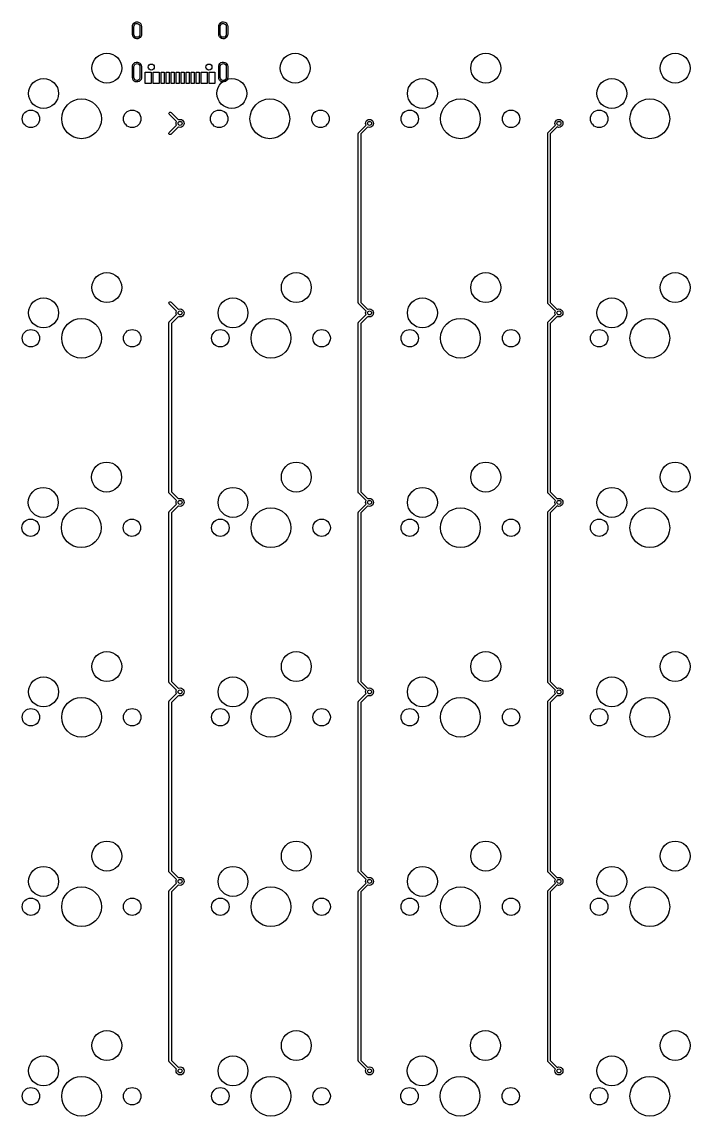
# Model space of a CAD drawing. Extents: x 19 to 151, y -144 to -13.
# Drawn here: x 19.1 to 86.2, y -122.5 to -12.8 of the extents above; entities that cross this region are included whole.
import ezdxf

# ---------------------------------------------------------------- set-up
doc = ezdxf.new("R2010")
doc.units = 0
doc.layers.add('BLACK', color=7, linetype='CONTINUOUS')

msp = doc.modelspace()

# ---------------------------------------------------------------- linework, layer by layer
at = {"layer": 'BLACK', "linetype": 'CONTINUOUS'}
for p, q in [((30.2305, -13.1996), (30.2709, -13.072)), ((30.2709, -13.072), (30.347, -12.962)), ((30.347, -12.962), (30.452, -12.8791)), ((30.3807, -13.2117), (30.4214, -13.1097)), ((30.4214, -13.1097), (30.4961, -13.0292)), ((30.452, -12.8791), (30.5768, -12.8308)), ((30.4961, -13.0292), (30.5948, -12.9809)), ((30.5768, -12.8308), (30.7103, -12.8214)), ((30.5948, -12.9809), (30.7043, -12.9714)), ((30.7043, -12.9714), (30.8098, -13.002)), ((30.7103, -12.8214), (30.8407, -12.8516)), ((30.8098, -13.002), (30.8972, -13.0685)), ((30.8407, -12.8516), (30.9564, -12.9188)), ((30.8972, -13.0685), (30.9549, -13.162)), ((30.9549, -13.162), (30.975, -13.27)), ((30.9564, -12.9188), (31.0472, -13.0171)), ((31.0472, -13.0171), (31.1051, -13.1377)), ((31.1051, -13.1377), (31.125, -13.27)), ((38.8805, -13.1996), (38.9209, -13.072)), ((38.9209, -13.072), (38.997, -12.962)), ((38.997, -12.962), (39.102, -12.8791)), ((39.0307, -13.2117), (39.0714, -13.1097)), ((39.0714, -13.1097), (39.1461, -13.0292)), ((39.102, -12.8791), (39.2268, -12.8308)), ((39.1461, -13.0292), (39.2448, -12.9809)), ((39.2268, -12.8308), (39.3603, -12.8214)), ((39.2448, -12.9809), (39.3543, -12.9714)), ((39.3543, -12.9714), (39.4598, -13.002)), ((39.3603, -12.8214), (39.4907, -12.8516)), ((39.4598, -13.002), (39.5472, -13.0685)), ((39.4907, -12.8516), (39.6064, -12.9188)), ((39.5472, -13.0685), (39.6049, -13.162)), ((39.6049, -13.162), (39.625, -13.27)), ((39.6064, -12.9188), (39.6972, -13.0171)), ((39.6972, -13.0171), (39.7551, -13.1377)), ((39.7551, -13.1377), (39.775, -13.27)), ((30.225, -13.27), (30.2305, -13.1996)), ((30.225, -14.07), (30.225, -13.27)), ((30.2449, -14.2023), (30.225, -14.07)), ((30.3028, -14.3229), (30.2449, -14.2023)), ((30.375, -13.27), (30.3807, -13.2117)), ((30.375, -14.07), (30.375, -13.27)), ((30.3951, -14.178), (30.375, -14.07)), ((30.4528, -14.2715), (30.3951, -14.178)), ((30.9286, -14.2303), (30.8539, -14.3108)), ((30.9693, -14.1283), (30.9286, -14.2303)), ((30.975, -14.07), (30.9693, -14.1283)), ((30.975, -13.27), (30.975, -14.07)), ((31.1195, -14.1404), (31.0791, -14.268)), ((31.125, -14.07), (31.1195, -14.1404)), ((31.125, -13.27), (31.125, -14.07)), ((38.875, -13.27), (38.8805, -13.1996)), ((38.875, -14.07), (38.875, -13.27)), ((38.8949, -14.2023), (38.875, -14.07)), ((38.9528, -14.3229), (38.8949, -14.2023)), ((39.025, -13.27), (39.0307, -13.2117)), ((39.025, -14.07), (39.025, -13.27)), ((39.0451, -14.178), (39.025, -14.07)), ((39.1028, -14.2715), (39.0451, -14.178)), ((39.5786, -14.2303), (39.5039, -14.3108)), ((39.6193, -14.1283), (39.5786, -14.2303)), ((39.625, -14.07), (39.6193, -14.1283)), ((39.625, -13.27), (39.625, -14.07)), ((39.7695, -14.1404), (39.7291, -14.268)), ((39.775, -14.07), (39.7695, -14.1404)), ((39.775, -13.27), (39.775, -14.07)), ((30.3936, -14.4212), (30.3028, -14.3229)), ((30.5093, -14.4884), (30.3936, -14.4212)), ((30.5402, -14.338), (30.4528, -14.2715)), ((30.6397, -14.5186), (30.5093, -14.4884)), ((30.6457, -14.3686), (30.5402, -14.338)), ((30.7732, -14.5092), (30.6397, -14.5186)), ((30.7552, -14.3591), (30.6457, -14.3686)), ((30.8539, -14.3108), (30.7552, -14.3591)), ((30.898, -14.4609), (30.7732, -14.5092)), ((31.003, -14.378), (30.898, -14.4609)), ((31.0791, -14.268), (31.003, -14.378)), ((39.0436, -14.4212), (38.9528, -14.3229)), ((39.1593, -14.4884), (39.0436, -14.4212)), ((39.1902, -14.338), (39.1028, -14.2715)), ((39.2897, -14.5186), (39.1593, -14.4884)), ((39.2957, -14.3686), (39.1902, -14.338)), ((39.4232, -14.5092), (39.2897, -14.5186)), ((39.4052, -14.3591), (39.2957, -14.3686)), ((39.5039, -14.3108), (39.4052, -14.3591)), ((39.548, -14.4609), (39.4232, -14.5092)), ((39.653, -14.378), (39.548, -14.4609)), ((39.7291, -14.268), (39.653, -14.378)), ((30.225, -17.3), (30.2305, -17.2296)), ((30.225, -18.4), (30.225, -17.3)), ((30.2305, -17.2296), (30.2709, -17.102)), ((30.2709, -17.102), (30.347, -16.992)), ((30.347, -16.992), (30.452, -16.9091)), ((30.375, -17.3), (30.3807, -17.2417)), ((30.375, -18.4), (30.375, -17.3)), ((30.3807, -17.2417), (30.4214, -17.1397)), ((30.4214, -17.1397), (30.4961, -17.0592)), ((30.452, -16.9091), (30.5768, -16.8608)), ((30.4961, -17.0592), (30.5948, -17.0109)), ((30.5768, -16.8608), (30.7103, -16.8514)), ((30.5948, -17.0109), (30.7043, -17.0014)), ((30.7043, -17.0014), (30.8098, -17.032)), ((30.7103, -16.8514), (30.8407, -16.8816)), ((30.8098, -17.032), (30.8972, -17.0985)), ((30.8407, -16.8816), (30.9564, -16.9488)), ((30.8972, -17.0985), (30.9549, -17.192)), ((30.9549, -17.192), (30.975, -17.3)), ((30.9564, -16.9488), (31.0472, -17.0471)), ((30.975, -17.3), (30.975, -18.4)), ((31.0472, -17.0471), (31.1051, -17.1677)), ((31.1051, -17.1677), (31.125, -17.3)), ((31.125, -17.3), (31.125, -18.4)), ((38.875, -17.3), (38.8805, -17.2296)), ((38.875, -18.4), (38.875, -17.3)), ((38.8805, -17.2296), (38.9209, -17.102)), ((38.9209, -17.102), (38.997, -16.992)), ((38.997, -16.992), (39.102, -16.9091)), ((39.025, -17.3), (39.0307, -17.2417)), ((39.025, -18.4), (39.025, -17.3)), ((39.0307, -17.2417), (39.0714, -17.1397)), ((39.0714, -17.1397), (39.1461, -17.0592)), ((39.102, -16.9091), (39.2268, -16.8608)), ((39.1461, -17.0592), (39.2448, -17.0109)), ((39.2268, -16.8608), (39.3603, -16.8514)), ((39.2448, -17.0109), (39.3543, -17.0014)), ((39.3543, -17.0014), (39.4598, -17.032)), ((39.3603, -16.8514), (39.4907, -16.8816)), ((39.4598, -17.032), (39.5472, -17.0985)), ((39.4907, -16.8816), (39.6064, -16.9488)), ((39.5472, -17.0985), (39.6049, -17.192)), ((39.6049, -17.192), (39.625, -17.3)), ((39.6064, -16.9488), (39.6972, -17.0471)), ((39.625, -17.3), (39.625, -18.4)), ((39.6972, -17.0471), (39.7551, -17.1677)), ((39.7551, -17.1677), (39.775, -17.3)), ((39.775, -17.3), (39.775, -18.4)), ((30.2449, -18.5323), (30.225, -18.4)), ((30.3028, -18.6529), (30.2449, -18.5323)), ((30.3951, -18.508), (30.375, -18.4)), ((30.4528, -18.6015), (30.3951, -18.508)), ((30.5402, -18.668), (30.4528, -18.6015)), ((30.8539, -18.6408), (30.7552, -18.6891)), ((30.9286, -18.5603), (30.8539, -18.6408)), ((30.9693, -18.4583), (30.9286, -18.5603)), ((30.975, -18.4), (30.9693, -18.4583)), ((31.0791, -18.598), (31.003, -18.708)), ((31.1195, -18.4704), (31.0791, -18.598)), ((31.125, -18.4), (31.1195, -18.4704)), ((31.5, -18.99), (31.5, -17.85)), ((31.5, -17.85), (32.1, -17.85)), ((32.1, -17.85), (32.1, -18.99)), ((32.3, -18.99), (32.3, -17.85)), ((32.3, -17.85), (32.9, -17.85)), ((32.9, -17.85), (32.9, -18.99)), ((33.1, -18.99), (33.1, -17.85)), ((33.1, -17.85), (33.4, -17.85)), ((33.4, -17.85), (33.4, -18.99)), ((33.6, -18.99), (33.6, -17.85)), ((33.6, -17.85), (33.9, -17.85)), ((33.9, -17.85), (33.9, -18.99)), ((34.1, -18.99), (34.1, -17.85)), ((34.1, -17.85), (34.4, -17.85)), ((34.4, -17.85), (34.4, -18.99)), ((34.6, -18.99), (34.6, -17.85)), ((34.6, -17.85), (34.9, -17.85)), ((34.9, -17.85), (34.9, -18.99)), ((35.1, -18.99), (35.1, -17.85)), ((35.1, -17.85), (35.4, -17.85)), ((35.4, -17.85), (35.4, -18.99)), ((35.6, -18.99), (35.6, -17.85)), ((35.6, -17.85), (35.9, -17.85)), ((35.9, -17.85), (35.9, -18.99)), ((36.1, -18.99), (36.1, -17.85)), ((36.1, -17.85), (36.4, -17.85)), ((36.4, -17.85), (36.4, -18.99)), ((36.6, -18.99), (36.6, -17.85)), ((36.6, -17.85), (36.9, -17.85)), ((36.9, -17.85), (36.9, -18.99)), ((37.1, -18.99), (37.1, -17.85)), ((37.1, -17.85), (37.7, -17.85)), ((37.7, -17.85), (37.7, -18.99)), ((37.9, -18.99), (37.9, -17.85)), ((37.9, -17.85), (38.5, -17.85)), ((38.5, -17.85), (38.5, -18.99)), ((38.8949, -18.5323), (38.875, -18.4)), ((38.9528, -18.6529), (38.8949, -18.5323)), ((39.0451, -18.508), (39.025, -18.4)), ((39.1028, -18.6015), (39.0451, -18.508)), ((39.1902, -18.668), (39.1028, -18.6015)), ((39.5039, -18.6408), (39.4052, -18.6891)), ((39.5786, -18.5603), (39.5039, -18.6408)), ((39.6193, -18.4583), (39.5786, -18.5603)), ((39.625, -18.4), (39.6193, -18.4583)), ((39.7291, -18.598), (39.653, -18.708)), ((39.7695, -18.4704), (39.7291, -18.598)), ((39.775, -18.4), (39.7695, -18.4704)), ((30.3936, -18.7512), (30.3028, -18.6529)), ((30.5093, -18.8184), (30.3936, -18.7512)), ((30.6397, -18.8486), (30.5093, -18.8184)), ((30.6457, -18.6986), (30.5402, -18.668)), ((30.7732, -18.8392), (30.6397, -18.8486)), ((30.7552, -18.6891), (30.6457, -18.6986)), ((30.898, -18.7909), (30.7732, -18.8392)), ((31.003, -18.708), (30.898, -18.7909)), ((32.1, -18.99), (31.5, -18.99)), ((32.9, -18.99), (32.3, -18.99)), ((33.4, -18.99), (33.1, -18.99)), ((33.9, -18.99), (33.6, -18.99)), ((34.4, -18.99), (34.1, -18.99)), ((34.9, -18.99), (34.6, -18.99)), ((35.4, -18.99), (35.1, -18.99)), ((35.9, -18.99), (35.6, -18.99)), ((36.4, -18.99), (36.1, -18.99)), ((36.9, -18.99), (36.6, -18.99)), ((37.7, -18.99), (37.1, -18.99)), ((38.5, -18.99), (37.9, -18.99)), ((39.0436, -18.7512), (38.9528, -18.6529)), ((39.1593, -18.8184), (39.0436, -18.7512)), ((39.2897, -18.8486), (39.1593, -18.8184)), ((39.2957, -18.6986), (39.1902, -18.668)), ((39.4232, -18.8392), (39.2897, -18.8486)), ((39.4052, -18.6891), (39.2957, -18.6986)), ((39.548, -18.7909), (39.4232, -18.8392)), ((39.653, -18.708), (39.548, -18.7909)), ((33.8753, -21.9908), (33.9, -21.9249)), ((33.9, -21.9249), (33.9564, -21.8828)), ((33.9564, -21.8828), (34.0266, -21.8779)), ((34.0266, -21.8779), (34.0884, -21.9116)), ((34.0884, -21.9116), (34.8234, -22.6466)), ((33.8901, -22.0596), (33.8753, -21.9908)), ((33.9116, -22.0884), (33.8901, -22.0596)), ((34.6466, -22.8234), (33.9116, -22.0884)), ((34.6, -23), (34.6196, -22.8764)), ((34.6196, -23.1236), (34.6, -23)), ((34.6196, -22.8764), (34.6466, -22.8234)), ((34.8234, -22.6466), (34.8764, -22.6196)), ((34.8764, -22.6196), (35, -22.6)), ((35, -22.6), (35.1236, -22.6196)), ((35.1236, -22.6196), (35.2351, -22.6764)), ((35.2351, -22.6764), (35.3236, -22.7649)), ((35.3236, -22.7649), (35.3804, -22.8764)), ((35.3804, -22.8764), (35.4, -23)), ((35.4, -23), (35.3804, -23.1236)), ((53.6, -23), (53.6196, -22.8764)), ((53.6196, -23.1236), (53.6, -23)), ((53.6196, -22.8764), (53.6764, -22.7649)), ((53.6764, -22.7649), (53.7649, -22.6764)), ((53.7649, -22.6764), (53.8764, -22.6196)), ((53.8764, -22.6196), (54, -22.6)), ((54, -22.6), (54.1236, -22.6196)), ((54.1236, -22.6196), (54.2351, -22.6764)), ((54.2351, -22.6764), (54.3236, -22.7649)), ((54.3236, -22.7649), (54.3804, -22.8764)), ((54.3804, -22.8764), (54.4, -23)), ((54.4, -23), (54.3804, -23.1236)), ((72.6, -23), (72.6196, -22.8764)), ((72.6196, -23.1236), (72.6, -23)), ((72.6196, -22.8764), (72.6764, -22.7649)), ((72.6764, -22.7649), (72.7649, -22.6764)), ((72.7649, -22.6764), (72.8764, -22.6196)), ((72.8764, -22.6196), (73, -22.6)), ((73, -22.6), (73.1236, -22.6196)), ((73.1236, -22.6196), (73.2351, -22.6764)), ((73.2351, -22.6764), (73.3236, -22.7649)), ((73.3236, -22.7649), (73.3804, -22.8764)), ((73.3804, -22.8764), (73.4, -23)), ((73.4, -23), (73.3804, -23.1236)), ((33.8779, -23.9734), (33.9116, -23.9116)), ((33.8828, -24.0436), (33.8779, -23.9734)), ((33.9249, -24.1), (33.8828, -24.0436)), ((33.9116, -23.9116), (34.6466, -23.1766)), ((33.9908, -24.1247), (33.9249, -24.1)), ((34.0596, -24.1099), (33.9908, -24.1247)), ((34.0884, -24.0884), (34.0596, -24.1099)), ((34.8234, -23.3534), (34.0884, -24.0884)), ((34.6466, -23.1766), (34.6196, -23.1236)), ((34.8764, -23.3804), (34.8234, -23.3534)), ((35, -23.4), (34.8764, -23.3804)), ((35.1236, -23.3804), (35, -23.4)), ((35.2351, -23.3236), (35.1236, -23.3804)), ((35.3236, -23.2351), (35.2351, -23.3236)), ((35.3804, -23.1236), (35.3236, -23.2351)), ((52.875, -24), (52.8782, -23.978)), ((52.875, -41), (52.875, -24)), ((52.8779, -23.9734), (52.8792, -23.9709)), ((52.8782, -23.978), (52.8779, -23.9734)), ((52.8792, -23.9709), (52.8801, -23.9645)), ((52.8801, -23.9645), (52.8968, -23.9386)), ((52.8968, -23.9386), (52.9116, -23.9116)), ((52.9116, -23.9116), (53.6466, -23.1766)), ((53.8234, -23.3534), (53.125, -24.0518)), ((53.125, -24.0518), (53.125, -40.9482)), ((53.6466, -23.1766), (53.6196, -23.1236)), ((53.8764, -23.3804), (53.8234, -23.3534)), ((54, -23.4), (53.8764, -23.3804)), ((54.1236, -23.3804), (54, -23.4)), ((54.2351, -23.3236), (54.1236, -23.3804)), ((54.3236, -23.2351), (54.2351, -23.3236)), ((54.3804, -23.1236), (54.3236, -23.2351)), ((71.875, -24), (71.8782, -23.978)), ((71.875, -41), (71.875, -24)), ((71.8779, -23.9734), (71.8792, -23.9709)), ((71.8782, -23.978), (71.8779, -23.9734)), ((71.8792, -23.9709), (71.8801, -23.9645)), ((71.8801, -23.9645), (71.8968, -23.9386)), ((71.8968, -23.9386), (71.9116, -23.9116)), ((71.9116, -23.9116), (72.6466, -23.1766)), ((72.8234, -23.3534), (72.125, -24.0518)), ((72.125, -24.0518), (72.125, -40.9482)), ((72.6466, -23.1766), (72.6196, -23.1236)), ((72.8764, -23.3804), (72.8234, -23.3534)), ((73, -23.4), (72.8764, -23.3804)), ((73.1236, -23.3804), (73, -23.4)), ((73.2351, -23.3236), (73.1236, -23.3804)), ((73.3236, -23.2351), (73.2351, -23.3236)), ((73.3804, -23.1236), (73.3236, -23.2351)), ((33.8753, -40.9908), (33.9, -40.9249)), ((33.8901, -41.0596), (33.8753, -40.9908)), ((33.9116, -41.0884), (33.8901, -41.0596)), ((33.9, -40.9249), (33.9564, -40.8828)), ((34.6466, -41.8234), (33.9116, -41.0884)), ((33.9564, -40.8828), (34.0266, -40.8779)), ((34.0266, -40.8779), (34.0884, -40.9116)), ((34.0884, -40.9116), (34.8234, -41.6466)), ((34.8234, -41.6466), (34.8764, -41.6196)), ((34.8764, -41.6196), (35, -41.6)), ((35, -41.6), (35.1236, -41.6196)), ((35.1236, -41.6196), (35.2351, -41.6764)), ((35.2351, -41.6764), (35.3236, -41.7649)), ((52.8837, -41.0295), (52.875, -41)), ((52.8901, -41.0596), (52.8837, -41.0295)), ((52.894, -41.0648), (52.8901, -41.0596)), ((52.8948, -41.0675), (52.894, -41.0648)), ((52.8983, -41.0706), (52.8948, -41.0675)), ((52.9116, -41.0884), (52.8983, -41.0706)), ((53.6466, -41.8234), (52.9116, -41.0884)), ((53.125, -40.9482), (53.8234, -41.6466)), ((53.8234, -41.6466), (53.8764, -41.6196)), ((53.8764, -41.6196), (54, -41.6)), ((54, -41.6), (54.1236, -41.6196)), ((54.1236, -41.6196), (54.2351, -41.6764)), ((54.2351, -41.6764), (54.3236, -41.7649)), ((71.8837, -41.0295), (71.875, -41)), ((71.8901, -41.0596), (71.8837, -41.0295)), ((71.894, -41.0648), (71.8901, -41.0596)), ((71.8948, -41.0675), (71.894, -41.0648)), ((71.8983, -41.0706), (71.8948, -41.0675)), ((71.9116, -41.0884), (71.8983, -41.0706)), ((72.6466, -41.8234), (71.9116, -41.0884)), ((72.125, -40.9482), (72.8234, -41.6466)), ((72.8234, -41.6466), (72.8764, -41.6196)), ((72.8764, -41.6196), (73, -41.6)), ((73, -41.6), (73.1236, -41.6196)), ((73.1236, -41.6196), (73.2351, -41.6764)), ((73.2351, -41.6764), (73.3236, -41.7649)), ((33.9116, -42.9116), (34.6466, -42.1766)), ((34.8234, -42.3534), (34.125, -43.0518)), ((34.6, -42), (34.6196, -41.8764)), ((34.6196, -42.1236), (34.6, -42)), ((34.6196, -41.8764), (34.6466, -41.8234)), ((34.6466, -42.1766), (34.6196, -42.1236)), ((34.8764, -42.3804), (34.8234, -42.3534)), ((35, -42.4), (34.8764, -42.3804)), ((35.1236, -42.3804), (35, -42.4)), ((35.2351, -42.3236), (35.1236, -42.3804)), ((35.3236, -42.2351), (35.2351, -42.3236)), ((35.3236, -41.7649), (35.3804, -41.8764)), ((35.3804, -42.1236), (35.3236, -42.2351)), ((35.3804, -41.8764), (35.4, -42)), ((35.4, -42), (35.3804, -42.1236)), ((52.9116, -42.9116), (53.6466, -42.1766)), ((53.8234, -42.3534), (53.125, -43.0518)), ((53.6, -42), (53.6196, -41.8764)), ((53.6196, -42.1236), (53.6, -42)), ((53.6196, -41.8764), (53.6466, -41.8234)), ((53.6466, -42.1766), (53.6196, -42.1236)), ((53.8764, -42.3804), (53.8234, -42.3534)), ((54, -42.4), (53.8764, -42.3804)), ((54.1236, -42.3804), (54, -42.4)), ((54.2351, -42.3236), (54.1236, -42.3804)), ((54.3236, -42.2351), (54.2351, -42.3236)), ((54.3236, -41.7649), (54.3804, -41.8764)), ((54.3804, -42.1236), (54.3236, -42.2351)), ((54.3804, -41.8764), (54.4, -42)), ((54.4, -42), (54.3804, -42.1236)), ((71.9116, -42.9116), (72.6466, -42.1766)), ((72.8234, -42.3534), (72.125, -43.0518)), ((72.6, -42), (72.6196, -41.8764)), ((72.6196, -42.1236), (72.6, -42)), ((72.6196, -41.8764), (72.6466, -41.8234)), ((72.6466, -42.1766), (72.6196, -42.1236)), ((72.8764, -42.3804), (72.8234, -42.3534)), ((73, -42.4), (72.8764, -42.3804)), ((73.1236, -42.3804), (73, -42.4)), ((73.2351, -42.3236), (73.1236, -42.3804)), ((73.3236, -42.2351), (73.2351, -42.3236)), ((73.3236, -41.7649), (73.3804, -41.8764)), ((73.3804, -42.1236), (73.3236, -42.2351)), ((73.3804, -41.8764), (73.4, -42)), ((73.4, -42), (73.3804, -42.1236)), ((33.875, -43), (33.8782, -42.978)), ((33.875, -60), (33.875, -43)), ((33.8779, -42.9734), (33.8792, -42.9709)), ((33.8782, -42.978), (33.8779, -42.9734)), ((33.8792, -42.9709), (33.8801, -42.9645)), ((33.8801, -42.9645), (33.8968, -42.9386)), ((33.8968, -42.9386), (33.9116, -42.9116)), ((34.125, -43.0518), (34.125, -59.9482)), ((52.875, -43), (52.8782, -42.978)), ((52.875, -60), (52.875, -43)), ((52.8779, -42.9734), (52.8792, -42.9709)), ((52.8782, -42.978), (52.8779, -42.9734)), ((52.8792, -42.9709), (52.8801, -42.9645)), ((52.8801, -42.9645), (52.8968, -42.9386)), ((52.8968, -42.9386), (52.9116, -42.9116)), ((53.125, -43.0518), (53.125, -59.9482)), ((71.875, -43), (71.8782, -42.978)), ((71.875, -60), (71.875, -43)), ((71.8779, -42.9734), (71.8792, -42.9709)), ((71.8782, -42.978), (71.8779, -42.9734)), ((71.8792, -42.9709), (71.8801, -42.9645)), ((71.8801, -42.9645), (71.8968, -42.9386)), ((71.8968, -42.9386), (71.9116, -42.9116)), ((72.125, -43.0518), (72.125, -59.9482)), ((33.8837, -60.0295), (33.875, -60)), ((33.8901, -60.0596), (33.8837, -60.0295)), ((33.894, -60.0648), (33.8901, -60.0596)), ((33.8948, -60.0675), (33.894, -60.0648)), ((33.8983, -60.0706), (33.8948, -60.0675)), ((33.9116, -60.0884), (33.8983, -60.0706)), ((34.6466, -60.8234), (33.9116, -60.0884)), ((34.125, -59.9482), (34.8234, -60.6466)), ((52.8837, -60.0295), (52.875, -60)), ((52.8901, -60.0596), (52.8837, -60.0295)), ((52.894, -60.0648), (52.8901, -60.0596)), ((52.8948, -60.0675), (52.894, -60.0648)), ((52.8983, -60.0706), (52.8948, -60.0675)), ((52.9116, -60.0884), (52.8983, -60.0706)), ((53.6466, -60.8234), (52.9116, -60.0884)), ((53.125, -59.9482), (53.8234, -60.6466)), ((71.8837, -60.0295), (71.875, -60)), ((71.8901, -60.0596), (71.8837, -60.0295)), ((71.894, -60.0648), (71.8901, -60.0596)), ((71.8948, -60.0675), (71.894, -60.0648)), ((71.8983, -60.0706), (71.8948, -60.0675)), ((71.9116, -60.0884), (71.8983, -60.0706)), ((72.6466, -60.8234), (71.9116, -60.0884)), ((72.125, -59.9482), (72.8234, -60.6466)), ((33.9116, -61.9116), (34.6466, -61.1766)), ((34.8234, -61.3534), (34.125, -62.0518)), ((34.6, -61), (34.6196, -60.8764)), ((34.6196, -61.1236), (34.6, -61)), ((34.6196, -60.8764), (34.6466, -60.8234)), ((34.6466, -61.1766), (34.6196, -61.1236)), ((34.8234, -60.6466), (34.8764, -60.6196)), ((34.8764, -61.3804), (34.8234, -61.3534)), ((34.8764, -60.6196), (35, -60.6)), ((35, -61.4), (34.8764, -61.3804)), ((35, -60.6), (35.1236, -60.6196)), ((35.1236, -61.3804), (35, -61.4)), ((35.1236, -60.6196), (35.2351, -60.6764)), ((35.2351, -61.3236), (35.1236, -61.3804)), ((35.2351, -60.6764), (35.3236, -60.7649)), ((35.3236, -61.2351), (35.2351, -61.3236)), ((35.3236, -60.7649), (35.3804, -60.8764)), ((35.3804, -61.1236), (35.3236, -61.2351)), ((35.3804, -60.8764), (35.4, -61)), ((35.4, -61), (35.3804, -61.1236)), ((52.9116, -61.9116), (53.6466, -61.1766)), ((53.8234, -61.3534), (53.125, -62.0518)), ((53.6, -61), (53.6196, -60.8764)), ((53.6196, -61.1236), (53.6, -61)), ((53.6196, -60.8764), (53.6466, -60.8234)), ((53.6466, -61.1766), (53.6196, -61.1236)), ((53.8234, -60.6466), (53.8764, -60.6196)), ((53.8764, -61.3804), (53.8234, -61.3534)), ((53.8764, -60.6196), (54, -60.6)), ((54, -61.4), (53.8764, -61.3804)), ((54, -60.6), (54.1236, -60.6196)), ((54.1236, -61.3804), (54, -61.4)), ((54.1236, -60.6196), (54.2351, -60.6764)), ((54.2351, -61.3236), (54.1236, -61.3804)), ((54.2351, -60.6764), (54.3236, -60.7649)), ((54.3236, -61.2351), (54.2351, -61.3236)), ((54.3236, -60.7649), (54.3804, -60.8764)), ((54.3804, -61.1236), (54.3236, -61.2351)), ((54.3804, -60.8764), (54.4, -61)), ((54.4, -61), (54.3804, -61.1236)), ((71.9116, -61.9116), (72.6466, -61.1766)), ((72.8234, -61.3534), (72.125, -62.0518)), ((72.6, -61), (72.6196, -60.8764)), ((72.6196, -61.1236), (72.6, -61)), ((72.6196, -60.8764), (72.6466, -60.8234)), ((72.6466, -61.1766), (72.6196, -61.1236)), ((72.8234, -60.6466), (72.8764, -60.6196)), ((72.8764, -61.3804), (72.8234, -61.3534)), ((72.8764, -60.6196), (73, -60.6)), ((73, -61.4), (72.8764, -61.3804)), ((73, -60.6), (73.1236, -60.6196)), ((73.1236, -61.3804), (73, -61.4)), ((73.1236, -60.6196), (73.2351, -60.6764)), ((73.2351, -61.3236), (73.1236, -61.3804)), ((73.2351, -60.6764), (73.3236, -60.7649)), ((73.3236, -61.2351), (73.2351, -61.3236)), ((73.3236, -60.7649), (73.3804, -60.8764)), ((73.3804, -61.1236), (73.3236, -61.2351)), ((73.3804, -60.8764), (73.4, -61)), ((73.4, -61), (73.3804, -61.1236)), ((33.875, -62), (33.8782, -61.978)), ((33.875, -79), (33.875, -62)), ((33.8779, -61.9734), (33.8792, -61.9709)), ((33.8782, -61.978), (33.8779, -61.9734)), ((33.8792, -61.9709), (33.8801, -61.9645)), ((33.8801, -61.9645), (33.8968, -61.9386)), ((33.8968, -61.9386), (33.9116, -61.9116)), ((34.125, -62.0518), (34.125, -78.9482)), ((52.875, -62), (52.8782, -61.978)), ((52.875, -79), (52.875, -62)), ((52.8779, -61.9734), (52.8792, -61.9709)), ((52.8782, -61.978), (52.8779, -61.9734)), ((52.8792, -61.9709), (52.8801, -61.9645)), ((52.8801, -61.9645), (52.8968, -61.9386)), ((52.8968, -61.9386), (52.9116, -61.9116)), ((53.125, -62.0518), (53.125, -78.9482)), ((71.875, -62), (71.8782, -61.978)), ((71.875, -79), (71.875, -62)), ((71.8779, -61.9734), (71.8792, -61.9709)), ((71.8782, -61.978), (71.8779, -61.9734)), ((71.8792, -61.9709), (71.8801, -61.9645)), ((71.8801, -61.9645), (71.8968, -61.9386)), ((71.8968, -61.9386), (71.9116, -61.9116)), ((72.125, -62.0518), (72.125, -78.9482)), ((34.125, -78.9482), (34.8234, -79.6466)), ((53.125, -78.9482), (53.8234, -79.6466)), ((72.125, -78.9482), (72.8234, -79.6466)), ((33.8837, -79.0295), (33.875, -79)), ((33.8901, -79.0596), (33.8837, -79.0295)), ((33.894, -79.0648), (33.8901, -79.0596)), ((33.8948, -79.0675), (33.894, -79.0648)), ((33.8983, -79.0706), (33.8948, -79.0675)), ((33.9116, -79.0884), (33.8983, -79.0706)), ((34.6466, -79.8234), (33.9116, -79.0884)), ((34.6, -80), (34.6196, -79.8764)), ((34.6196, -80.1236), (34.6, -80)), ((34.6196, -79.8764), (34.6466, -79.8234)), ((34.8234, -79.6466), (34.8764, -79.6196)), ((34.8764, -79.6196), (35, -79.6)), ((35, -79.6), (35.1236, -79.6196)), ((35.1236, -79.6196), (35.2351, -79.6764)), ((35.2351, -79.6764), (35.3236, -79.7649)), ((35.3236, -79.7649), (35.3804, -79.8764)), ((35.3804, -79.8764), (35.4, -80)), ((35.4, -80), (35.3804, -80.1236)), ((52.8837, -79.0295), (52.875, -79)), ((52.8901, -79.0596), (52.8837, -79.0295)), ((52.894, -79.0648), (52.8901, -79.0596)), ((52.8948, -79.0675), (52.894, -79.0648)), ((52.8983, -79.0706), (52.8948, -79.0675)), ((52.9116, -79.0884), (52.8983, -79.0706)), ((53.6466, -79.8234), (52.9116, -79.0884)), ((53.6, -80), (53.6196, -79.8764)), ((53.6196, -80.1236), (53.6, -80)), ((53.6196, -79.8764), (53.6466, -79.8234)), ((53.8234, -79.6466), (53.8764, -79.6196)), ((53.8764, -79.6196), (54, -79.6)), ((54, -79.6), (54.1236, -79.6196)), ((54.1236, -79.6196), (54.2351, -79.6764)), ((54.2351, -79.6764), (54.3236, -79.7649)), ((54.3236, -79.7649), (54.3804, -79.8764)), ((54.3804, -79.8764), (54.4, -80)), ((54.4, -80), (54.3804, -80.1236)), ((71.8837, -79.0295), (71.875, -79)), ((71.8901, -79.0596), (71.8837, -79.0295)), ((71.894, -79.0648), (71.8901, -79.0596)), ((71.8948, -79.0675), (71.894, -79.0648)), ((71.8983, -79.0706), (71.8948, -79.0675)), ((71.9116, -79.0884), (71.8983, -79.0706)), ((72.6466, -79.8234), (71.9116, -79.0884)), ((72.6, -80), (72.6196, -79.8764)), ((72.6196, -80.1236), (72.6, -80)), ((72.6196, -79.8764), (72.6466, -79.8234)), ((72.8234, -79.6466), (72.8764, -79.6196)), ((72.8764, -79.6196), (73, -79.6)), ((73, -79.6), (73.1236, -79.6196)), ((73.1236, -79.6196), (73.2351, -79.6764)), ((73.2351, -79.6764), (73.3236, -79.7649)), ((73.3236, -79.7649), (73.3804, -79.8764)), ((73.3804, -79.8764), (73.4, -80)), ((73.4, -80), (73.3804, -80.1236)), ((33.875, -81), (33.8782, -80.978)), ((33.875, -98), (33.875, -81)), ((33.8779, -80.9734), (33.8792, -80.9709)), ((33.8782, -80.978), (33.8779, -80.9734)), ((33.8792, -80.9709), (33.8801, -80.9645)), ((33.8801, -80.9645), (33.8968, -80.9386)), ((33.8968, -80.9386), (33.9116, -80.9116)), ((33.9116, -80.9116), (34.6466, -80.1766)), ((34.8234, -80.3534), (34.125, -81.0518)), ((34.125, -81.0518), (34.125, -97.9482)), ((34.6466, -80.1766), (34.6196, -80.1236)), ((34.8764, -80.3804), (34.8234, -80.3534)), ((35, -80.4), (34.8764, -80.3804)), ((35.1236, -80.3804), (35, -80.4)), ((35.2351, -80.3236), (35.1236, -80.3804)), ((35.3236, -80.2351), (35.2351, -80.3236)), ((35.3804, -80.1236), (35.3236, -80.2351)), ((52.875, -81), (52.8782, -80.978)), ((52.875, -98), (52.875, -81)), ((52.8779, -80.9734), (52.8792, -80.9709)), ((52.8782, -80.978), (52.8779, -80.9734)), ((52.8792, -80.9709), (52.8801, -80.9645)), ((52.8801, -80.9645), (52.8968, -80.9386)), ((52.8968, -80.9386), (52.9116, -80.9116)), ((52.9116, -80.9116), (53.6466, -80.1766)), ((53.8234, -80.3534), (53.125, -81.0518)), ((53.125, -81.0518), (53.125, -97.9482)), ((53.6466, -80.1766), (53.6196, -80.1236)), ((53.8764, -80.3804), (53.8234, -80.3534)), ((54, -80.4), (53.8764, -80.3804)), ((54.1236, -80.3804), (54, -80.4)), ((54.2351, -80.3236), (54.1236, -80.3804)), ((54.3236, -80.2351), (54.2351, -80.3236)), ((54.3804, -80.1236), (54.3236, -80.2351)), ((71.875, -81), (71.8782, -80.978)), ((71.875, -98), (71.875, -81)), ((71.8779, -80.9734), (71.8792, -80.9709)), ((71.8782, -80.978), (71.8779, -80.9734)), ((71.8792, -80.9709), (71.8801, -80.9645)), ((71.8801, -80.9645), (71.8968, -80.9386)), ((71.8968, -80.9386), (71.9116, -80.9116)), ((71.9116, -80.9116), (72.6466, -80.1766)), ((72.8234, -80.3534), (72.125, -81.0518)), ((72.125, -81.0518), (72.125, -97.9482)), ((72.6466, -80.1766), (72.6196, -80.1236)), ((72.8764, -80.3804), (72.8234, -80.3534)), ((73, -80.4), (72.8764, -80.3804)), ((73.1236, -80.3804), (73, -80.4)), ((73.2351, -80.3236), (73.1236, -80.3804)), ((73.3236, -80.2351), (73.2351, -80.3236)), ((73.3804, -80.1236), (73.3236, -80.2351)), ((33.8837, -98.0295), (33.875, -98)), ((33.8901, -98.0596), (33.8837, -98.0295)), ((33.894, -98.0648), (33.8901, -98.0596)), ((33.8948, -98.0675), (33.894, -98.0648)), ((33.8983, -98.0706), (33.8948, -98.0675)), ((33.9116, -98.0884), (33.8983, -98.0706)), ((34.6466, -98.8234), (33.9116, -98.0884)), ((34.125, -97.9482), (34.8234, -98.6466)), ((34.8234, -98.6466), (34.8764, -98.6196)), ((34.8764, -98.6196), (35, -98.6)), ((35, -98.6), (35.1236, -98.6196)), ((35.1236, -98.6196), (35.2351, -98.6764)), ((35.2351, -98.6764), (35.3236, -98.7649)), ((52.8837, -98.0295), (52.875, -98)), ((52.8901, -98.0596), (52.8837, -98.0295)), ((52.894, -98.0648), (52.8901, -98.0596)), ((52.8948, -98.0675), (52.894, -98.0648)), ((52.8983, -98.0706), (52.8948, -98.0675)), ((52.9116, -98.0884), (52.8983, -98.0706)), ((53.6466, -98.8234), (52.9116, -98.0884)), ((53.125, -97.9482), (53.8234, -98.6466)), ((53.8234, -98.6466), (53.8764, -98.6196)), ((53.8764, -98.6196), (54, -98.6)), ((54, -98.6), (54.1236, -98.6196)), ((54.1236, -98.6196), (54.2351, -98.6764)), ((54.2351, -98.6764), (54.3236, -98.7649)), ((71.8837, -98.0295), (71.875, -98)), ((71.8901, -98.0596), (71.8837, -98.0295)), ((71.894, -98.0648), (71.8901, -98.0596)), ((71.8948, -98.0675), (71.894, -98.0648)), ((71.8983, -98.0706), (71.8948, -98.0675)), ((71.9116, -98.0884), (71.8983, -98.0706)), ((72.6466, -98.8234), (71.9116, -98.0884)), ((72.125, -97.9482), (72.8234, -98.6466)), ((72.8234, -98.6466), (72.8764, -98.6196)), ((72.8764, -98.6196), (73, -98.6)), ((73, -98.6), (73.1236, -98.6196)), ((73.1236, -98.6196), (73.2351, -98.6764)), ((73.2351, -98.6764), (73.3236, -98.7649)), ((33.9116, -99.9116), (34.6466, -99.1766)), ((34.8234, -99.3534), (34.125, -100.052)), ((34.6, -99), (34.6196, -98.8764)), ((34.6196, -99.1236), (34.6, -99)), ((34.6196, -98.8764), (34.6466, -98.8234)), ((34.6466, -99.1766), (34.6196, -99.1236)), ((34.8764, -99.3804), (34.8234, -99.3534)), ((35, -99.4), (34.8764, -99.3804)), ((35.1236, -99.3804), (35, -99.4)), ((35.2351, -99.3236), (35.1236, -99.3804)), ((35.3236, -99.2351), (35.2351, -99.3236)), ((35.3236, -98.7649), (35.3804, -98.8764)), ((35.3804, -99.1236), (35.3236, -99.2351)), ((35.3804, -98.8764), (35.4, -99)), ((35.4, -99), (35.3804, -99.1236)), ((52.9116, -99.9116), (53.6466, -99.1766)), ((53.8234, -99.3534), (53.125, -100.052)), ((53.6, -99), (53.6196, -98.8764)), ((53.6196, -99.1236), (53.6, -99)), ((53.6196, -98.8764), (53.6466, -98.8234)), ((53.6466, -99.1766), (53.6196, -99.1236)), ((53.8764, -99.3804), (53.8234, -99.3534)), ((54, -99.4), (53.8764, -99.3804)), ((54.1236, -99.3804), (54, -99.4)), ((54.2351, -99.3236), (54.1236, -99.3804)), ((54.3236, -99.2351), (54.2351, -99.3236)), ((54.3236, -98.7649), (54.3804, -98.8764)), ((54.3804, -99.1236), (54.3236, -99.2351)), ((54.3804, -98.8764), (54.4, -99)), ((54.4, -99), (54.3804, -99.1236)), ((71.9116, -99.9116), (72.6466, -99.1766)), ((72.8234, -99.3534), (72.125, -100.052)), ((72.6, -99), (72.6196, -98.8764)), ((72.6196, -99.1236), (72.6, -99)), ((72.6196, -98.8764), (72.6466, -98.8234)), ((72.6466, -99.1766), (72.6196, -99.1236)), ((72.8764, -99.3804), (72.8234, -99.3534)), ((73, -99.4), (72.8764, -99.3804)), ((73.1236, -99.3804), (73, -99.4)), ((73.2351, -99.3236), (73.1236, -99.3804)), ((73.3236, -99.2351), (73.2351, -99.3236)), ((73.3236, -98.7649), (73.3804, -98.8764)), ((73.3804, -99.1236), (73.3236, -99.2351)), ((73.3804, -98.8764), (73.4, -99)), ((73.4, -99), (73.3804, -99.1236)), ((33.875, -100), (33.8782, -99.978)), ((33.875, -117), (33.875, -100)), ((33.8779, -99.9734), (33.8792, -99.9709)), ((33.8782, -99.978), (33.8779, -99.9734)), ((33.8792, -99.9709), (33.8801, -99.9645)), ((33.8801, -99.9645), (33.8968, -99.9386)), ((33.8968, -99.9386), (33.9116, -99.9116)), ((34.125, -100.052), (34.125, -116.948)), ((52.875, -100), (52.8782, -99.978)), ((52.875, -117), (52.875, -100)), ((52.8779, -99.9734), (52.8792, -99.9709)), ((52.8782, -99.978), (52.8779, -99.9734)), ((52.8792, -99.9709), (52.8801, -99.9645)), ((52.8801, -99.9645), (52.8968, -99.9386)), ((52.8968, -99.9386), (52.9116, -99.9116)), ((53.125, -100.052), (53.125, -116.948)), ((71.875, -100), (71.8782, -99.978)), ((71.875, -117), (71.875, -100)), ((71.8779, -99.9734), (71.8792, -99.9709)), ((71.8782, -99.978), (71.8779, -99.9734)), ((71.8792, -99.9709), (71.8801, -99.9645)), ((71.8801, -99.9645), (71.8968, -99.9386)), ((71.8968, -99.9386), (71.9116, -99.9116)), ((72.125, -100.052), (72.125, -116.948)), ((33.8837, -117.03), (33.875, -117)), ((33.8901, -117.06), (33.8837, -117.03)), ((33.894, -117.065), (33.8901, -117.06)), ((33.8948, -117.068), (33.894, -117.065)), ((33.8983, -117.071), (33.8948, -117.068)), ((33.9116, -117.088), (33.8983, -117.071)), ((34.6466, -117.823), (33.9116, -117.088)), ((34.125, -116.948), (34.8234, -117.647)), ((52.8837, -117.03), (52.875, -117)), ((52.8901, -117.06), (52.8837, -117.03)), ((52.894, -117.065), (52.8901, -117.06)), ((52.8948, -117.068), (52.894, -117.065)), ((52.8983, -117.071), (52.8948, -117.068)), ((52.9116, -117.088), (52.8983, -117.071)), ((53.6466, -117.823), (52.9116, -117.088)), ((53.125, -116.948), (53.8234, -117.647)), ((71.8837, -117.03), (71.875, -117)), ((71.8901, -117.06), (71.8837, -117.03)), ((71.894, -117.065), (71.8901, -117.06)), ((71.8948, -117.068), (71.894, -117.065)), ((71.8983, -117.071), (71.8948, -117.068)), ((71.9116, -117.088), (71.8983, -117.071)), ((72.6466, -117.823), (71.9116, -117.088)), ((72.125, -116.948), (72.8234, -117.647)), ((34.6, -118), (34.6196, -117.876)), ((34.6196, -118.124), (34.6, -118)), ((34.6196, -117.876), (34.6466, -117.823)), ((34.6764, -118.235), (34.6196, -118.124)), ((34.7649, -118.324), (34.6764, -118.235)), ((34.8764, -118.38), (34.7649, -118.324)), ((34.8234, -117.647), (34.8764, -117.62)), ((34.8764, -117.62), (35, -117.6)), ((35, -118.4), (34.8764, -118.38)), ((35, -117.6), (35.1236, -117.62)), ((35.1236, -118.38), (35, -118.4)), ((35.1236, -117.62), (35.2351, -117.676)), ((35.2351, -118.324), (35.1236, -118.38)), ((35.2351, -117.676), (35.3236, -117.765)), ((35.3236, -118.235), (35.2351, -118.324)), ((35.3236, -117.765), (35.3804, -117.876)), ((35.3804, -118.124), (35.3236, -118.235)), ((35.3804, -117.876), (35.4, -118)), ((35.4, -118), (35.3804, -118.124)), ((53.6, -118), (53.6196, -117.876)), ((53.6196, -118.124), (53.6, -118)), ((53.6196, -117.876), (53.6466, -117.823)), ((53.6764, -118.235), (53.6196, -118.124)), ((53.7649, -118.324), (53.6764, -118.235)), ((53.8764, -118.38), (53.7649, -118.324)), ((53.8234, -117.647), (53.8764, -117.62)), ((53.8764, -117.62), (54, -117.6)), ((54, -118.4), (53.8764, -118.38)), ((54, -117.6), (54.1236, -117.62)), ((54.1236, -118.38), (54, -118.4)), ((54.1236, -117.62), (54.2351, -117.676)), ((54.2351, -118.324), (54.1236, -118.38)), ((54.2351, -117.676), (54.3236, -117.765)), ((54.3236, -118.235), (54.2351, -118.324)), ((54.3236, -117.765), (54.3804, -117.876)), ((54.3804, -118.124), (54.3236, -118.235)), ((54.3804, -117.876), (54.4, -118)), ((54.4, -118), (54.3804, -118.124)), ((72.6, -118), (72.6196, -117.876)), ((72.6196, -118.124), (72.6, -118)), ((72.6196, -117.876), (72.6466, -117.823)), ((72.6764, -118.235), (72.6196, -118.124)), ((72.7649, -118.324), (72.6764, -118.235)), ((72.8764, -118.38), (72.7649, -118.324)), ((72.8234, -117.647), (72.8764, -117.62)), ((72.8764, -117.62), (73, -117.6)), ((73, -118.4), (72.8764, -118.38)), ((73, -117.6), (73.1236, -117.62)), ((73.1236, -118.38), (73, -118.4)), ((73.1236, -117.62), (73.2351, -117.676)), ((73.2351, -118.324), (73.1236, -118.38)), ((73.2351, -117.676), (73.3236, -117.765)), ((73.3236, -118.235), (73.2351, -118.324)), ((73.3236, -117.765), (73.3804, -117.876)), ((73.3804, -118.124), (73.3236, -118.235)), ((73.3804, -117.876), (73.4, -118)), ((73.4, -118), (73.3804, -118.124))]:
    msp.add_line(p, q, dxfattribs=at)
at = {"layer": 'BLACK'}
for centre, radius in [((27.655, -17.46), 1.5), ((46.54, -17.46), 1.5), ((65.655, -17.46), 1.5), ((84.655, -17.46), 1.5), ((32.11, -17.35), 0.3), ((37.89, -17.35), 0.3), ((21.305, -20), 1.5), ((40.19, -20), 1.5), ((59.305, -20), 1.5), ((78.305, -20), 1.5), ((25.115, -22.54), 1.9939), ((44, -22.54), 1.9939), ((63.115, -22.54), 1.9939), ((82.115, -22.54), 1.9939), ((20.035, -22.54), 0.875), ((30.195, -22.54), 0.875), ((38.92, -22.54), 0.875), ((49.08, -22.54), 0.875), ((58.035, -22.54), 0.875), ((68.195, -22.54), 0.875), ((77.035, -22.54), 0.875), ((35, -23), 0.2), ((54, -23), 0.2), ((73, -23), 0.2), ((27.655, -39.46), 1.5), ((46.655, -39.46), 1.5), ((65.655, -39.46), 1.5), ((84.655, -39.46), 1.5), ((21.305, -42), 1.5), ((40.305, -42), 1.5), ((59.305, -42), 1.5), ((78.305, -42), 1.5), ((25.115, -44.54), 1.9939), ((35, -42), 0.2), ((44.115, -44.54), 1.9939), ((54, -42), 0.2), ((63.115, -44.54), 1.9939), ((73, -42), 0.2), ((82.115, -44.54), 1.9939), ((20.035, -44.54), 0.875), ((30.195, -44.54), 0.875), ((39.035, -44.54), 0.875), ((49.195, -44.54), 0.875), ((58.035, -44.54), 0.875), ((68.195, -44.54), 0.875), ((77.035, -44.54), 0.875), ((27.625, -58.46), 1.5), ((46.655, -58.46), 1.5), ((65.655, -58.46), 1.5), ((84.655, -58.46), 1.5), ((21.275, -61), 1.5), ((40.305, -61), 1.5), ((59.305, -61), 1.5), ((78.305, -61), 1.5), ((35, -61), 0.2), ((54, -61), 0.2), ((73, -61), 0.2), ((25.085, -63.54), 1.9939), ((44.115, -63.54), 1.9939), ((63.115, -63.54), 1.9939), ((82.115, -63.54), 1.9939), ((20.005, -63.54), 0.875), ((30.165, -63.54), 0.875), ((39.035, -63.54), 0.875), ((49.195, -63.54), 0.875), ((58.035, -63.54), 0.875), ((68.195, -63.54), 0.875), ((77.035, -63.54), 0.875), ((27.655, -77.46), 1.5), ((46.655, -77.46), 1.5), ((65.655, -77.46), 1.5), ((84.655, -77.46), 1.5), ((21.305, -80), 1.5), ((40.305, -80), 1.5), ((59.305, -80), 1.5), ((78.305, -80), 1.5), ((35, -80), 0.2), ((54, -80), 0.2), ((73, -80), 0.2), ((25.115, -82.54), 1.9939), ((44.115, -82.54), 1.9939), ((63.115, -82.54), 1.9939), ((82.115, -82.54), 1.9939), ((20.035, -82.54), 0.875), ((30.195, -82.54), 0.875), ((39.035, -82.54), 0.875), ((49.195, -82.54), 0.875), ((58.035, -82.54), 0.875), ((68.195, -82.54), 0.875), ((77.035, -82.54), 0.875), ((27.655, -96.46), 1.5), ((46.655, -96.46), 1.5), ((65.655, -96.46), 1.5), ((84.655, -96.46), 1.5), ((21.305, -99), 1.5), ((40.305, -99), 1.5), ((59.305, -99), 1.5), ((78.305, -99), 1.5), ((25.115, -101.54), 1.9939), ((35, -99), 0.2), ((44.115, -101.54), 1.9939), ((54, -99), 0.2), ((63.115, -101.54), 1.9939), ((73, -99), 0.2), ((82.115, -101.54), 1.9939), ((20.035, -101.54), 0.875), ((30.195, -101.54), 0.875), ((39.035, -101.54), 0.875), ((49.195, -101.54), 0.875), ((58.035, -101.54), 0.875), ((68.195, -101.54), 0.875), ((77.035, -101.54), 0.875), ((27.655, -115.46), 1.5), ((46.655, -115.46), 1.5), ((65.625, -115.46), 1.5), ((84.655, -115.46), 1.5), ((21.305, -118), 1.5), ((40.305, -118), 1.5), ((59.275, -118), 1.5), ((78.305, -118), 1.5), ((35, -118), 0.2), ((54, -118), 0.2), ((73, -118), 0.2), ((25.115, -120.54), 1.9939), ((44.115, -120.54), 1.9939), ((63.085, -120.54), 1.9939), ((82.115, -120.54), 1.9939), ((20.035, -120.54), 0.875), ((30.195, -120.54), 0.875), ((39.035, -120.54), 0.875), ((49.195, -120.54), 0.875), ((58.005, -120.54), 0.875), ((68.165, -120.54), 0.875), ((77.035, -120.54), 0.875)]:
    msp.add_circle(centre, radius, dxfattribs=at)

doc.saveas('drawing.dxf')
